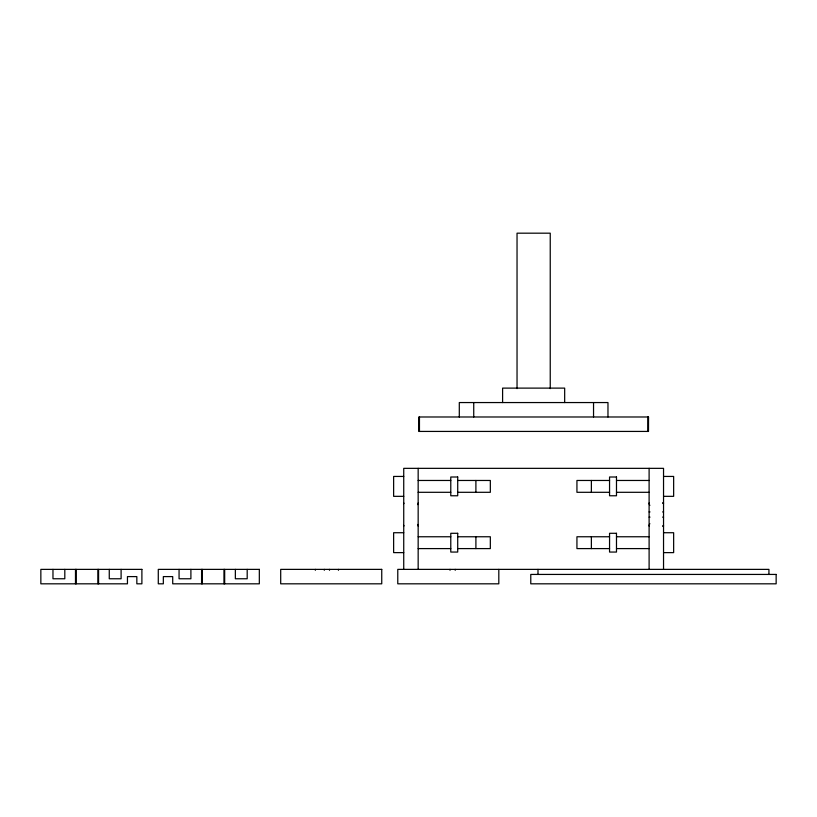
<?xml version="1.0" encoding="UTF-8"?>
<svg xmlns="http://www.w3.org/2000/svg" width="817" height="817" viewBox="0 0 817 817"><rect width="100%" height="100%" fill="white"/><g stroke="black" fill="none" stroke-linecap="round" stroke-linejoin="round"><path stroke-width="1.23" d="M403.731 503.711L403.996 503.149M663.537 525.362L663.087 526.025M403.731 476.434L393.631 476.434L393.631 496.338L403.731 496.338M663.537 476.434L673.647 476.434L673.647 496.338L663.537 496.338M418.161 480.467L450.78 480.467M457.714 480.467L490.333 480.467L490.333 492.304L457.714 492.304M609.553 480.467L576.935 480.467L576.935 492.304L609.553 492.304M616.488 480.467L649.106 480.467M418.161 492.304L450.78 492.304M616.488 492.304L649.106 492.304M662.638 502.986L663.537 502.986M649.106 511.932L650.005 511.932M662.638 511.932L663.537 511.932M649.106 517.13L650.005 517.13M662.638 517.13L663.537 517.13M662.638 526.077L663.537 526.077M403.731 532.725L393.631 532.725L393.631 552.629L403.731 552.629M663.537 532.725L673.647 532.725L673.647 552.629L663.537 552.629M418.161 536.759L450.78 536.759M457.714 536.759L490.333 536.759L490.333 548.595L457.714 548.595M609.553 536.759L576.935 536.759L576.935 548.595L609.553 548.595M616.488 536.759L649.106 536.759M418.161 548.595L450.78 548.595M616.488 548.595L649.106 548.595M663.016 503.017L663.537 503.711M403.996 525.913L403.731 525.362M768.93 574.433L768.93 569.378L397.777 569.378L397.777 583.818L498.809 583.818L498.809 569.378M663.537 569.378L663.537 468.345L403.731 468.345L403.731 569.378M649.106 468.345L649.106 569.378M647.81 416.987L647.81 431.427M607.971 416.987L607.971 402.556L459.297 402.556L459.297 416.987M593.54 402.556L593.54 416.987M591.375 480.467L591.375 492.304M591.375 536.759L591.375 548.595M564.67 402.556L564.67 388.116L502.598 388.116L502.598 402.556M550.239 388.616L550.239 233.182L517.038 233.182L517.038 388.616M537.994 569.378L537.994 574.433M475.902 480.467L475.902 492.304M475.902 536.759L475.902 548.595M473.737 402.556L473.737 416.987M455.222 569.378L455.222 570.286M450.024 569.378L450.024 570.286M419.458 416.987L419.458 431.427M418.161 468.345L418.161 569.378M338.442 569.378L338.442 570.286M329.496 569.378L329.496 570.286M324.298 569.378L324.298 570.286M315.342 569.378L315.342 570.286M247.194 569.378L247.194 578.763L235.357 578.763L235.357 569.378M224.675 569.378L224.675 583.818M223.96 569.378L223.96 583.818M202.31 569.378L202.31 583.818M201.585 569.378L201.585 583.818M190.902 569.378L190.902 578.763L179.066 578.763L179.066 569.378M121.1 569.378L121.1 578.763L109.264 578.763L109.264 569.378M98.581 569.378L98.581 583.818M97.866 569.378L97.866 583.818M76.216 569.378L76.216 583.818M75.491 569.378L75.491 583.818M64.809 569.378L64.809 578.763L52.972 578.763L52.972 569.378M418.161 502.986A4.473 4.473 0 0 1 417.855 504.63M649.106 526.077A4.473 4.473 0 0 1 649.842 523.636M649.842 505.437A4.473 4.473 0 0 1 649.106 502.986M417.855 524.432A4.473 4.473 0 0 1 418.161 526.077M648.504 416.987L418.774 416.987L418.743 431.427L648.504 431.427L648.535 416.987M457.714 477.005L450.78 477.005L450.78 495.766L457.714 495.766L457.714 477.005M616.488 477.005L609.553 477.005L609.553 495.766L616.488 495.766L616.488 477.005M457.714 533.297L450.78 533.297L450.78 552.057L457.714 552.057L457.714 533.297M616.488 533.297L609.553 533.297L609.553 552.057L616.488 552.057L616.488 533.297M141.892 569.378L40.85 569.378L40.85 583.818L127.452 583.818L127.452 576.598L136.837 576.598L136.837 583.818L141.892 583.818L141.892 569.378M259.326 569.378L158.284 569.378L158.284 583.818L163.339 583.818L163.339 576.598L172.714 576.598L172.714 583.818L259.326 583.818L259.326 569.378M381.743 569.378L280.701 569.378L280.701 583.818L381.743 583.818L381.743 569.378M776.15 574.433L530.774 574.433L530.774 583.818L776.15 583.818L776.15 574.433"/></g></svg>
